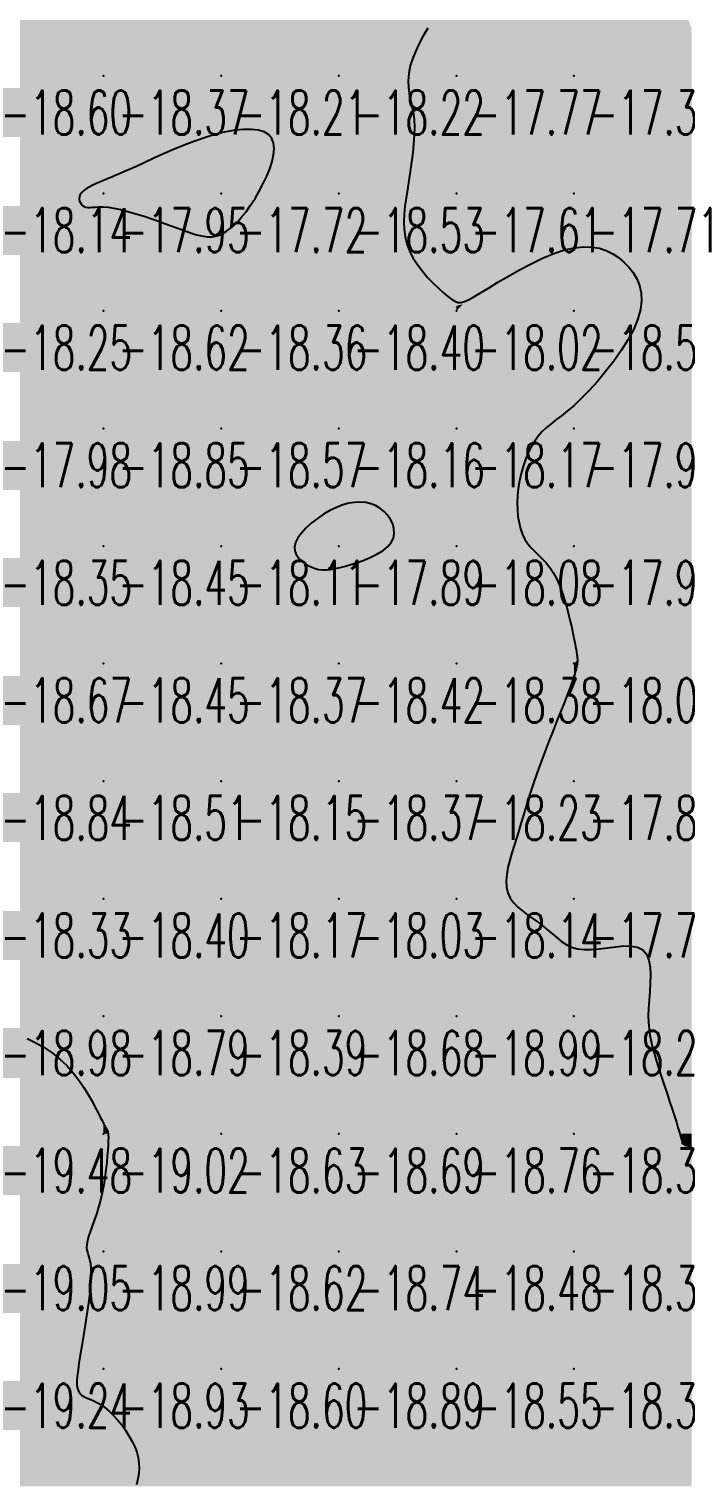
# Model space of a CAD drawing. Header units: millimetres. Extents: x 88261 to 90953, y 390274 to 392322.
# Drawn here: x 89643.9 to 89699.8, y 390387.7 to 390511.2 of the extents above; entities that cross this region are included whole.
import ezdxf
from ezdxf.enums import TextEntityAlignment as Align

# ---------------------------------------------------------------- set-up
doc = ezdxf.new("R2010")
doc.units = ezdxf.units.MM
doc.header["$LTSCALE"] = 25
for name, color, linetype in [('CN_03_00', 7, 'Continuous'), ('COTEAlt', 7, 'Continuous'), ('TN_COLORIAGE', 7, 'Continuous')]:
    doc.layers.add(name, color=color, linetype=linetype)
doc.styles.add('Simplex 1.0', font='Simplex.shx', dxfattribs={"width": 0.99, "height": 2.5})
doc.styles.get("Standard").update_dxf_attribs({"font": 'times.ttf'})

# ---------------------------------------------------------------- blocks, each defined once
blk = doc.blocks.new('COTE')
at = {"color": 0}
blk.add_point((0, 0), dxfattribs=at)
at = {"layer": 'COTEAlt'}
blk.add_attdef('ALT', text='', height=3.75, dxfattribs=at).set_placement((1.25, -1.25), align=Align.TOP_LEFT)

msp = doc.modelspace()

# ---------------------------------------------------------------- linework, layer by layer
at = {"layer": 'CN_03_00', "flags": 128}
for points, elevation in [([(89677.82, 390511.3), (89677.33, 390510.46), (89676.92, 390509.63), (89676.58, 390508.83), (89676.33, 390508.09), (89676.2, 390507.43), (89676.15, 390506.83), (89676.18, 390506.27), (89676.25, 390505.74), (89676.36, 390505.22), (89676.48, 390504.69), (89676.58, 390504.14), (89676.66, 390503.54), (89676.69, 390502.89), (89676.67, 390502.19), (89676.62, 390501.44), (89676.54, 390500.68), (89676.44, 390499.9), (89676.33, 390499.11), (89676.21, 390498.33), (89676.09, 390497.58), (89675.98, 390496.85), (89675.88, 390496.15), (89675.82, 390495.48), (89675.79, 390494.82), (89675.81, 390494.19), (89675.89, 390493.57), (89676.03, 390492.96), (89676.26, 390492.36), (89676.56, 390491.77), (89676.94, 390491.19), (89677.36, 390490.63), (89677.81, 390490.1), (89678.27, 390489.61), (89678.73, 390489.17), (89679.15, 390488.79), (89679.52, 390488.47), (89679.84, 390488.23), (89680.11, 390488.06), (89680.37, 390487.97), (89680.63, 390487.96), (89680.93, 390488.04), (89681.29, 390488.2), (89681.74, 390488.44), (89682.3, 390488.78), (89682.99, 390489.19), (89683.79, 390489.68), (89684.68, 390490.2), (89685.62, 390490.73), (89686.6, 390491.24), (89687.58, 390491.72), (89688.54, 390492.12), (89689.45, 390492.43), (89690.29, 390492.62), (89691.06, 390492.7), (89691.76, 390492.68), (89692.41, 390492.57), (89693, 390492.38), (89693.54, 390492.11), (89694.04, 390491.78), (89694.49, 390491.4), (89694.91, 390490.97), (89695.28, 390490.5), (89695.59, 390489.98), (89695.81, 390489.41), (89695.95, 390488.78), (89695.99, 390488.1), (89695.9, 390487.36), (89695.68, 390486.56), (89695.33, 390485.7), (89694.85, 390484.8), (89694.27, 390483.88), (89693.63, 390482.97), (89692.94, 390482.08), (89692.24, 390481.23), (89691.54, 390480.46), (89690.87, 390479.78), (89690.26, 390479.21), (89689.7, 390478.73), (89689.19, 390478.33), (89688.72, 390477.97), (89688.3, 390477.64), (89687.91, 390477.32), (89687.55, 390476.98), (89687.22, 390476.6), (89686.91, 390476.17), (89686.62, 390475.69), (89686.36, 390475.16), (89686.13, 390474.6), (89685.93, 390474.01), (89685.76, 390473.4), (89685.62, 390472.78), (89685.52, 390472.15), (89685.45, 390471.53), (89685.43, 390470.92), (89685.44, 390470.32), (89685.49, 390469.75), (89685.58, 390469.21), (89685.71, 390468.7), (89685.87, 390468.23), (89686.08, 390467.8), (89686.33, 390467.43), (89686.61, 390467.09), (89686.91, 390466.78), (89687.23, 390466.47), (89687.55, 390466.15), (89687.88, 390465.81), (89688.19, 390465.42), (89688.49, 390464.98), (89688.77, 390464.47), (89689.02, 390463.9), (89689.24, 390463.3), (89689.45, 390462.67), (89689.63, 390462.04), (89689.79, 390461.43), (89689.93, 390460.84), (89690.06, 390460.3), (89690.16, 390459.82), (89690.25, 390459.4), (89690.32, 390459.03), (89690.38, 390458.71), (89690.43, 390458.44), (89690.47, 390458.21), (89690.5, 390458.02), (89690.52, 390457.86), (89690.53, 390457.72), (89690.54, 390457.61), (89690.54, 390457.51), (89690.54, 390457.42), (89690.53, 390457.34), (89690.52, 390457.25), (89690.51, 390457.16), (89690.49, 390457.06), (89690.47, 390456.95), (89690.43, 390456.8), (89690.38, 390456.61), (89690.32, 390456.37), (89690.22, 390456.07), (89690.09, 390455.69), (89689.92, 390455.22), (89689.7, 390454.65), (89689.44, 390453.97), (89689.14, 390453.2), (89688.8, 390452.36), (89688.45, 390451.47), (89688.09, 390450.56), (89687.74, 390449.64), (89687.4, 390448.74), (89687.08, 390447.88), (89686.8, 390447.07), (89686.55, 390446.31), (89686.32, 390445.6), (89686.12, 390444.92), (89685.92, 390444.27), (89685.74, 390443.64), (89685.55, 390443.01), (89685.36, 390442.39), (89685.16, 390441.76), (89684.96, 390441.13), (89684.79, 390440.51), (89684.64, 390439.9), (89684.54, 390439.32), (89684.49, 390438.76), (89684.52, 390438.23), (89684.63, 390437.74), (89684.84, 390437.3), (89685.13, 390436.89), (89685.48, 390436.52), (89685.89, 390436.18), (89686.32, 390435.85), (89686.78, 390435.53), (89687.23, 390435.21), (89687.66, 390434.89), (89688.06, 390434.55), (89688.44, 390434.22), (89688.82, 390433.9), (89689.2, 390433.6), (89689.6, 390433.34), (89690.05, 390433.13), (89690.54, 390432.98), (89691.09, 390432.91), (89691.72, 390432.92), (89692.4, 390432.98), (89693.11, 390433.07), (89693.82, 390433.16), (89694.49, 390433.22), (89695.12, 390433.21), (89695.66, 390433.11), (89696.1, 390432.88), (89696.41, 390432.51), (89696.61, 390432.02), (89696.72, 390431.42), (89696.76, 390430.76), (89696.74, 390430.05), (89696.69, 390429.32), (89696.64, 390428.6), (89696.59, 390427.91), (89696.57, 390427.28), (89696.59, 390426.7), (89696.63, 390426.15), (89696.7, 390425.63), (89696.8, 390425.1), (89696.93, 390424.57), (89697.09, 390424.01), (89697.27, 390423.41), (89697.47, 390422.76), (89697.69, 390422.07), (89697.92, 390421.37), (89698.16, 390420.66), (89698.38, 390419.98), (89698.6, 390419.33), (89698.79, 390418.74), (89698.96, 390418.22), (89699.09, 390417.79), (89699.19, 390417.44), (89699.27, 390417.16), (89699.33, 390416.94), (89699.38, 390416.77), (89699.42, 390416.64), (89699.47, 390416.53), (89699.52, 390416.45), (89699.58, 390416.37), (89699.67, 390416.3), (89699.8, 390416.24)], -18), ([(89643.77, 390425.35), (89644.49, 390424.99), (89645.2, 390424.58), (89645.89, 390424.12), (89646.54, 390423.6), (89647.14, 390423.04), (89647.68, 390422.44), (89648.16, 390421.81), (89648.58, 390421.19), (89648.96, 390420.58), (89649.28, 390420.01), (89649.56, 390419.49), (89649.79, 390419.03), (89649.98, 390418.66), (89650.14, 390418.36), (89650.26, 390418.13), (89650.35, 390417.96), (89650.42, 390417.82), (89650.47, 390417.73), (89650.52, 390417.66), (89650.55, 390417.6), (89650.58, 390417.54), (89650.61, 390417.48), (89650.63, 390417.4), (89650.65, 390417.29), (89650.66, 390417.13), (89650.67, 390416.92), (89650.66, 390416.65), (89650.65, 390416.3), (89650.62, 390415.86), (89650.58, 390415.36), (89650.53, 390414.79), (89650.46, 390414.18), (89650.38, 390413.54), (89650.27, 390412.89), (89650.15, 390412.23), (89650, 390411.6), (89649.84, 390410.99), (89649.66, 390410.41), (89649.47, 390409.87), (89649.29, 390409.37), (89649.13, 390408.91), (89648.99, 390408.5), (89648.89, 390408.13), (89648.83, 390407.82), (89648.82, 390407.56), (89648.85, 390407.33), (89648.91, 390407.1), (89648.99, 390406.86), (89649.07, 390406.57), (89649.14, 390406.22), (89649.18, 390405.77), (89649.19, 390405.21), (89649.15, 390404.52), (89649.08, 390403.72), (89648.97, 390402.85), (89648.84, 390401.93), (89648.7, 390400.99), (89648.55, 390400.07), (89648.41, 390399.2), (89648.28, 390398.4), (89648.17, 390397.71), (89648.09, 390397.12), (89648.03, 390396.62), (89648, 390396.2), (89648, 390395.85), (89648.04, 390395.57), (89648.12, 390395.34), (89648.23, 390395.16), (89648.39, 390395.01), (89648.59, 390394.89), (89648.82, 390394.78), (89649.08, 390394.66), (89649.38, 390394.54), (89649.69, 390394.39), (89650.02, 390394.2), (89650.37, 390393.96), (89650.73, 390393.66), (89651.09, 390393.3), (89651.45, 390392.9), (89651.8, 390392.47), (89652.12, 390392.02), (89652.42, 390391.55), (89652.68, 390391.07), (89652.91, 390390.6), (89653.08, 390390.15), (89653.2, 390389.7), (89653.27, 390389.26), (89653.29, 390388.81), (89653.26, 390388.35), (89653.18, 390387.88), (89653.06, 390387.38)], -19)]:
    msp.add_lwpolyline(points, dxfattribs=dict(at, elevation=elevation))
at = {"layer": 'CN_03_00', "elevation": -18, "flags": 128}
for points in [[(89648.21, 390496.99), (89648.18, 390496.81), (89648.2, 390496.65), (89648.26, 390496.49), (89648.35, 390496.34), (89648.47, 390496.22), (89648.61, 390496.12), (89648.76, 390496.06), (89648.93, 390496.04), (89649.11, 390496.04), (89649.33, 390496.06), (89649.58, 390496.08), (89649.87, 390496.1), (89650.22, 390496.09), (89650.64, 390496.06), (89651.13, 390495.99), (89651.7, 390495.87), (89652.33, 390495.71), (89653.01, 390495.51), (89653.72, 390495.29), (89654.44, 390495.05), (89655.16, 390494.8), (89655.85, 390494.55), (89656.5, 390494.31), (89657.1, 390494.09), (89657.65, 390493.89), (89658.15, 390493.73), (89658.62, 390493.62), (89659.06, 390493.56), (89659.48, 390493.56), (89659.9, 390493.63), (89660.31, 390493.78), (89660.72, 390494.02), (89661.14, 390494.34), (89661.55, 390494.72), (89661.96, 390495.18), (89662.37, 390495.68), (89662.76, 390496.23), (89663.14, 390496.82), (89663.5, 390497.44), (89663.83, 390498.07), (89664.14, 390498.71), (89664.4, 390499.34), (89664.6, 390499.95), (89664.72, 390500.52), (89664.77, 390501.05), (89664.72, 390501.52), (89664.56, 390501.92), (89664.28, 390502.24), (89663.9, 390502.47), (89663.41, 390502.62), (89662.83, 390502.69), (89662.17, 390502.69), (89661.44, 390502.62), (89660.65, 390502.48), (89659.81, 390502.27), (89658.93, 390502.01), (89658.03, 390501.69), (89657.12, 390501.34), (89656.22, 390500.97), (89655.36, 390500.6), (89654.54, 390500.23), (89653.78, 390499.88), (89653.11, 390499.57), (89652.53, 390499.31), (89652.04, 390499.09), (89651.62, 390498.91), (89651.26, 390498.75), (89650.95, 390498.62), (89650.66, 390498.51), (89650.39, 390498.4), (89650.12, 390498.29), (89649.85, 390498.17), (89649.57, 390498.05), (89649.29, 390497.92), (89649.03, 390497.78), (89648.79, 390497.64), (89648.58, 390497.49), (89648.4, 390497.33), (89648.28, 390497.16), (89648.21, 390496.99)], [(89666.5, 390467.16), (89666.53, 390466.82), (89666.64, 390466.51), (89666.82, 390466.23), (89667.06, 390465.98), (89667.34, 390465.76), (89667.65, 390465.58), (89667.96, 390465.44), (89668.26, 390465.33), (89668.57, 390465.26), (89668.88, 390465.23), (89669.21, 390465.22), (89669.56, 390465.25), (89669.95, 390465.32), (89670.37, 390465.41), (89670.84, 390465.53), (89671.36, 390465.69), (89671.92, 390465.87), (89672.48, 390466.07), (89673.04, 390466.31), (89673.56, 390466.58), (89674.03, 390466.87), (89674.42, 390467.19), (89674.72, 390467.54), (89674.9, 390467.92), (89674.97, 390468.32), (89674.95, 390468.72), (89674.84, 390469.12), (89674.65, 390469.5), (89674.41, 390469.86), (89674.11, 390470.18), (89673.76, 390470.46), (89673.39, 390470.68), (89672.99, 390470.84), (89672.56, 390470.94), (89672.1, 390470.98), (89671.62, 390470.96), (89671.12, 390470.88), (89670.6, 390470.74), (89670.06, 390470.53), (89669.51, 390470.26), (89668.95, 390469.94), (89668.42, 390469.57), (89667.91, 390469.18), (89667.46, 390468.77), (89667.08, 390468.35), (89666.78, 390467.93), (89666.58, 390467.54), (89666.5, 390467.16)]]:
    msp.add_lwpolyline(points, close=True, dxfattribs=at)
at = {"layer": 'TN_COLORIAGE', "color": 203}
for points in [[(89640.25, 390507.24, -18.4), (89650.25, 390507.24, -18.4), (89650.25, 390517.24, -18.4)], [(89640.25, 390517.24, -18.4), (89640.25, 390507.24, -18.4), (89650.25, 390517.24, -18.4)], [(89650.25, 390517.24, -18), (89658.67, 390517.24, -18), (89650.25, 390507.24, -18), (89658.55, 390515.54, -18)], [(89660.25, 390507.24, -18), (89660.25, 390514.63, -18), (89670.25, 390517.24, -18), (89663.08, 390517.24, -18)], [(89660.25, 390507.24, -18.19), (89670.25, 390507.24, -18.19), (89670.25, 390517.24, -18.19)], [(89670.25, 390507.24, -18), (89675.14, 390507.24, -18), (89680.25, 390517.24, -18), (89680.25, 390515.41, -18)], [(89670.25, 390517.24, -18.05), (89670.25, 390507.24, -18.05), (89680.25, 390517.24, -18.05)], [(89650.25, 390507.24, -18), (89658.55, 390515.54, -18), (89660.25, 390507.24, -18), (89660.25, 390514.63, -18)], [(89640.25, 390507.24, -18.37), (89640.25, 390497.24, -18.37), (89650.25, 390507.24, -18.37)], [(89650.25, 390507.24, -18), (89650.25, 390498.36, -18), (89640.25, 390497.24, -18), (89647.69, 390497.24, -18)], [(89650.25, 390507.24, -18), (89650.25, 390498.36, -18), (89660.25, 390507.24, -18), (89652.04, 390499.03, -18)], [(89660.25, 390502.94, -18.21), (89652.04, 390499.03, -18.21), (89660.25, 390507.24, -18.21)], [(89670.25, 390507.24, -18), (89665.85, 390502.84, -18), (89660.25, 390507.24, -18), (89660.25, 390502.94, -18)], [(89670.25, 390497.24, -18), (89663.72, 390497.24, -18), (89670.25, 390507.24, -18), (89665.85, 390502.84, -18)], [(89670.25, 390497.24, -18), (89677.2, 390504.19, -18), (89670.25, 390507.24, -18), (89675.14, 390507.24, -18)], [(89676, 390497.24, -18.53), (89677.2, 390504.19, -18.53), (89670.25, 390497.24, -18.53)], [(89640.25, 390487.24, -18), (89648.66, 390495.65, -18), (89640.25, 390497.24, -18), (89647.69, 390497.24, -18)], [(89660.25, 390487.24, -18.53), (89670.25, 390487.24, -18.53), (89670.25, 390497.24, -18.53)], [(89670.25, 390497.24, -18), (89663.72, 390497.24, -18), (89660.25, 390487.24, -18), (89660.25, 390492.83, -18)], [(89670.25, 390497.24, -18), (89676, 390497.24, -18), (89670.25, 390487.24, -18), (89675.32, 390492.31, -18)], [(89650.25, 390487.24, -18), (89650.25, 390496.55, -18), (89640.25, 390487.24, -18), (89648.66, 390495.65, -18)], [(89657.13, 390494.12, -18.62), (89650.25, 390496.55, -18.62), (89650.25, 390487.24, -18.62)], [(89650.25, 390487.24, -18), (89657.13, 390494.12, -18), (89660.25, 390487.24, -18), (89660.25, 390492.83, -18)], [(89690.25, 390487.24, -18), (89690.25, 390493.72, -18), (89680.25, 390487.24, -18), (89680.82, 390487.81, -18)], [(89694.87, 390491.86, -18.54), (89690.25, 390493.72, -18.54), (89690.25, 390487.24, -18.54)], [(89670.25, 390487.24, -18), (89675.32, 390492.31, -18), (89680.25, 390487.24, -18), (89680.25, 390487.67, -18)], [(89694.87, 390491.86, -18.54), (89697.25, 390487.24, -18.54), (89690.25, 390487.24, -18.54)], [(89650.25, 390487.24, -18), (89640.61, 390477.6, -18), (89640.25, 390487.24, -18), (89640.25, 390478.11, -18)], [(89650.25, 390477.24, -18), (89640.52, 390477.24, -18), (89650.25, 390487.24, -18), (89640.61, 390477.6, -18)], [(89650.25, 390487.24, -18.36), (89650.25, 390477.24, -18.36), (89660.25, 390487.24, -18.36)], [(89650.25, 390477.24, -18.36), (89660.25, 390477.24, -18.36), (89660.25, 390487.24, -18.36)], [(89660.25, 390477.24, -18.4), (89670.25, 390477.24, -18.4), (89670.25, 390487.24, -18.4)], [(89660.25, 390487.24, -18.4), (89660.25, 390477.24, -18.4), (89670.25, 390487.24, -18.4)], [(89670.25, 390477.24, -18.02), (89680.25, 390477.24, -18.02), (89680.25, 390487.24, -18.02)], [(89670.25, 390487.24, -18.02), (89670.25, 390477.24, -18.02), (89680.25, 390487.24, -18.02)], [(89680.25, 390487.67, -18.02), (89680.82, 390487.81, -18.02), (89680.25, 390487.24, -18.02)], [(89680.25, 390487.24, -18.54), (89680.25, 390477.24, -18.54), (89690.25, 390487.24, -18.54)], [(89690.25, 390487.24, -18), (89690.25, 390478.56, -18), (89680.25, 390477.24, -18), (89686.98, 390477.24, -18)], [(89697.25, 390487.24, -18.54), (89690.25, 390478.56, -18.54), (89690.25, 390487.24, -18.54)], [(89650.25, 390477.24, -18), (89640.52, 390477.24, -18), (89640.25, 390467.24, -18), (89640.25, 390476.61, -18)], [(89640.25, 390467.24, -18.85), (89650.25, 390467.24, -18.85), (89650.25, 390477.24, -18.85)], [(89650.25, 390467.24, -18.57), (89660.25, 390467.24, -18.57), (89660.25, 390477.24, -18.57)], [(89650.25, 390477.24, -18.57), (89650.25, 390467.24, -18.57), (89660.25, 390477.24, -18.57)], [(89660.25, 390477.24, -18.16), (89660.25, 390467.24, -18.16), (89670.25, 390477.24, -18.16)], [(89670.25, 390477.24, -18), (89670.25, 390471.22, -18), (89660.25, 390467.24, -18), (89665.3, 390467.24, -18)], [(89680.25, 390477.24, -18), (89674.08, 390471.07, -18), (89670.25, 390477.24, -18), (89670.25, 390471.22, -18)], [(89680.25, 390477.24, -18), (89674.08, 390471.07, -18), (89680.25, 390467.24, -18), (89676, 390467.24, -18)], [(89680.25, 390477.24, -18), (89686.98, 390477.24, -18), (89680.25, 390467.24, -18), (89685.12, 390472.11, -18)], [(89685.12, 390472.11, -18.08), (89685.65, 390467.24, -18.08), (89680.25, 390467.24, -18.08)], [(89640.25, 390467.24, -18.45), (89640.25, 390457.24, -18.45), (89650.25, 390467.24, -18.45)], [(89640.25, 390457.24, -18.45), (89650.25, 390457.24, -18.45), (89650.25, 390467.24, -18.45)], [(89650.25, 390467.24, -18.11), (89650.25, 390457.24, -18.11), (89660.25, 390467.24, -18.11)], [(89650.25, 390457.24, -18.11), (89660.25, 390457.24, -18.11), (89660.25, 390467.24, -18.11)], [(89660.25, 390457.24, -18), (89668.05, 390465.04, -18), (89660.25, 390467.24, -18), (89665.3, 390467.24, -18)], [(89670.25, 390457.24, -18.08), (89680.25, 390457.24, -18.08), (89680.25, 390467.24, -18.08)], [(89670.25, 390457.24, -18), (89670.25, 390465.23, -18), (89680.25, 390467.24, -18), (89676, 390467.24, -18)], [(89680.25, 390457.24, -18), (89688.76, 390465.75, -18), (89680.25, 390467.24, -18), (89685.65, 390467.24, -18)], [(89670.25, 390457.24, -18), (89670.25, 390465.23, -18), (89660.25, 390457.24, -18), (89668.05, 390465.04, -18)], [(89680.25, 390457.24, -18), (89688.76, 390465.75, -18), (89690.25, 390457.24, -18), (89690.25, 390459.62, -18)], [(89690.58, 390457.57, -18.02), (89690.25, 390459.62, -18.02), (89690.25, 390457.24, -18.02)], [(89690.53, 390457.24, -18.02), (89690.58, 390457.57, -18.02), (89690.25, 390457.24, -18.02)], [(89640.25, 390447.24, -18.45), (89650.25, 390447.24, -18.45), (89650.25, 390457.24, -18.45)], [(89640.25, 390457.24, -18.45), (89640.25, 390447.24, -18.45), (89650.25, 390457.24, -18.45)], [(89650.25, 390447.24, -18.37), (89660.25, 390447.24, -18.37), (89660.25, 390457.24, -18.37)], [(89650.25, 390457.24, -18.37), (89650.25, 390447.24, -18.37), (89660.25, 390457.24, -18.37)], [(89660.25, 390457.24, -18.42), (89660.25, 390447.24, -18.42), (89670.25, 390457.24, -18.42)], [(89660.25, 390447.24, -18.42), (89670.25, 390447.24, -18.42), (89670.25, 390457.24, -18.42)], [(89670.25, 390447.24, -18.38), (89680.25, 390447.24, -18.38), (89680.25, 390457.24, -18.38)], [(89670.25, 390457.24, -18.38), (89670.25, 390447.24, -18.38), (89680.25, 390457.24, -18.38)], [(89680.25, 390457.24, -18.02), (89680.25, 390447.24, -18.02), (89690.25, 390457.24, -18.02)], [(89680.25, 390447.24, -18), (89686.69, 390447.24, -18), (89690.25, 390457.24, -18), (89690.25, 390455.85, -18)], [(89690.53, 390457.24, -18.02), (89690.25, 390455.85, -18.02), (89690.25, 390457.24, -18.02)], [(89640.25, 390447.24, -18.51), (89640.25, 390437.24, -18.51), (89650.25, 390447.24, -18.51)], [(89640.25, 390437.24, -18.51), (89650.25, 390437.24, -18.51), (89650.25, 390447.24, -18.51)], [(89650.25, 390437.24, -18.15), (89660.25, 390437.24, -18.15), (89660.25, 390447.24, -18.15)], [(89650.25, 390447.24, -18.15), (89650.25, 390437.24, -18.15), (89660.25, 390447.24, -18.15)], [(89660.25, 390437.24, -18.37), (89670.25, 390437.24, -18.37), (89670.25, 390447.24, -18.37)], [(89660.25, 390447.24, -18.37), (89660.25, 390437.24, -18.37), (89670.25, 390447.24, -18.37)], [(89670.25, 390437.24, -18.23), (89680.25, 390437.24, -18.23), (89680.25, 390447.24, -18.23)], [(89670.25, 390447.24, -18.23), (89670.25, 390437.24, -18.23), (89680.25, 390447.24, -18.23)], [(89680.25, 390447.24, -18), (89686.69, 390447.24, -18), (89680.25, 390437.24, -18), (89685.47, 390442.46, -18)], [(89683.57, 390437.24, -18.14), (89685.47, 390442.46, -18.14), (89680.25, 390437.24, -18.14)], [(89640.25, 390437.24, -18.4), (89640.25, 390427.24, -18.4), (89650.25, 390437.24, -18.4)], [(89640.25, 390427.24, -18.4), (89650.25, 390427.24, -18.4), (89650.25, 390437.24, -18.4)], [(89650.25, 390437.24, -18.17), (89650.25, 390427.24, -18.17), (89660.25, 390437.24, -18.17)], [(89650.25, 390427.24, -18.17), (89660.25, 390427.24, -18.17), (89660.25, 390437.24, -18.17)], [(89660.25, 390437.24, -18.03), (89660.25, 390427.24, -18.03), (89670.25, 390437.24, -18.03)], [(89660.25, 390427.24, -18.03), (89670.25, 390427.24, -18.03), (89670.25, 390437.24, -18.03)], [(89670.25, 390437.24, -18.14), (89670.25, 390427.24, -18.14), (89680.25, 390437.24, -18.14)], [(89670.25, 390427.24, -18.14), (89680.25, 390427.24, -18.14), (89680.25, 390437.24, -18.14)], [(89680.25, 390427.24, -18), (89688.03, 390435.02, -18), (89680.25, 390437.24, -18), (89683.57, 390437.24, -18)], [(89680.25, 390427.24, -18), (89688.03, 390435.02, -18), (89690.25, 390427.24, -18), (89690.25, 390431.98, -18)], [(89690.25, 390431.98, -18.25), (89697.53, 390434.52, -18.25), (89690.25, 390427.24, -18.25)], [(89696.26, 390427.24, -18.25), (89697.53, 390434.52, -18.25), (89690.25, 390427.24, -18.25)], [(89640.25, 390426.79, -18.79), (89647.19, 390424.18, -18.79), (89640.25, 390427.24, -18.79), (89650.25, 390427.24, -18.79)], [(89650.25, 390418.11, -18.79), (89647.19, 390424.18, -18.79), (89650.25, 390427.24, -18.79)], [(89650.25, 390418.11, -18.39), (89650.57, 390417.56, -18.39), (89650.25, 390427.24, -18.39), (89660.25, 390427.24, -18.39)], [(89650.77, 390417.24, -18.39), (89650.57, 390417.56, -18.39), (89660.25, 390417.24, -18.39), (89660.25, 390427.24, -18.39)], [(89660.25, 390427.24, -18.68), (89660.25, 390417.24, -18.68), (89670.25, 390427.24, -18.68)], [(89660.25, 390417.24, -18.68), (89670.25, 390417.24, -18.68), (89670.25, 390427.24, -18.68)], [(89670.25, 390417.24, -18.99), (89680.25, 390417.24, -18.99), (89680.25, 390427.24, -18.99)], [(89670.25, 390427.24, -18.99), (89670.25, 390417.24, -18.99), (89680.25, 390427.24, -18.99)], [(89680.25, 390427.24, -18.25), (89680.25, 390417.24, -18.25), (89690.25, 390427.24, -18.25)], [(89680.25, 390417.24, -18.25), (89690.25, 390417.24, -18.25), (89690.25, 390427.24, -18.25)], [(89690.25, 390417.24, -18), (89697, 390423.99, -18), (89690.25, 390427.24, -18), (89696.26, 390427.24, -18)], [(89697, 390423.99, -18.35), (89699.34, 390417.24, -18.35), (89690.25, 390417.24, -18.35)], [(89650.25, 390407.24, -18.63), (89660.25, 390407.24, -18.63), (89660.25, 390417.24, -18.63)], [(89650.25, 390411.27, -18.63), (89650.77, 390417.24, -18.63), (89650.25, 390407.24, -18.63), (89660.25, 390417.24, -18.63)], [(89660.25, 390417.24, -18.69), (89660.25, 390407.24, -18.69), (89670.25, 390417.24, -18.69)], [(89660.25, 390407.24, -18.69), (89670.25, 390407.24, -18.69), (89670.25, 390417.24, -18.69)], [(89670.25, 390417.24, -18.76), (89670.25, 390407.24, -18.76), (89680.25, 390417.24, -18.76)], [(89670.25, 390407.24, -18.76), (89680.25, 390407.24, -18.76), (89680.25, 390417.24, -18.76)], [(89680.25, 390417.24, -18.35), (89680.25, 390407.24, -18.35), (89690.25, 390417.24, -18.35)], [(89680.25, 390407.24, -18.35), (89690.25, 390407.24, -18.35), (89690.25, 390417.24, -18.35)], [(89690.25, 390407.24, -18), (89699.38, 390416.37, -18), (89690.25, 390417.24, -18), (89699.34, 390417.24, -18)], [(89690.25, 390407.24, -18), (89699.38, 390416.37, -18), (89700.25, 390407.24, -18), (89700.25, 390415.96, -18)], [(89650.25, 390411.27, -18.99), (89648.26, 390407.24, -18.99), (89650.25, 390407.24, -18.99)], [(89649.71, 390406.7, -18.93), (89648.05, 390397.24, -18.93), (89650.25, 390407.24, -18.93), (89650.25, 390397.24, -18.93)], [(89648.26, 390407.24, -18.99), (89649.71, 390406.7, -18.99), (89650.25, 390407.24, -18.99)], [(89650.25, 390397.24, -18.62), (89660.25, 390397.24, -18.62), (89660.25, 390407.24, -18.62)], [(89650.25, 390407.24, -18.62), (89650.25, 390397.24, -18.62), (89660.25, 390407.24, -18.62)], [(89660.25, 390407.24, -18.74), (89660.25, 390397.24, -18.74), (89670.25, 390407.24, -18.74)], [(89660.25, 390397.24, -18.74), (89670.25, 390397.24, -18.74), (89670.25, 390407.24, -18.74)], [(89670.25, 390407.24, -18.48), (89670.25, 390397.24, -18.48), (89680.25, 390407.24, -18.48)], [(89670.25, 390397.24, -18.48), (89680.25, 390397.24, -18.48), (89680.25, 390407.24, -18.48)], [(89680.25, 390407.24, -18.37), (89680.25, 390397.24, -18.37), (89690.25, 390407.24, -18.37)], [(89680.25, 390397.24, -18.37), (89690.25, 390397.24, -18.37), (89690.25, 390407.24, -18.37)], [(89690.25, 390407.24, -18.24), (89690.25, 390397.24, -18.24), (89700.25, 390407.24, -18.24)], [(89690.25, 390397.24, -18.24), (89700.25, 390397.24, -18.24), (89700.25, 390407.24, -18.24)], [(89650.25, 390394.64, -18.93), (89647.78, 390394.77, -18.93), (89650.25, 390397.24, -18.93)], [(89647.78, 390394.77, -18.93), (89648.05, 390397.24, -18.93), (89650.25, 390397.24, -18.93)], [(89650.25, 390394.64, -18.6), (89653.45, 390390.44, -18.6), (89650.25, 390397.24, -18.6), (89660.25, 390397.24, -18.6)], [(89653.45, 390390.44, -18.59), (89653.4, 390387.24, -18.59), (89660.25, 390397.24, -18.59), (89660.25, 390387.24, -18.59)], [(89660.25, 390397.24, -18.89), (89660.25, 390387.24, -18.89), (89670.25, 390397.24, -18.89)], [(89660.25, 390387.24, -18.89), (89670.25, 390387.24, -18.89), (89670.25, 390397.24, -18.89)], [(89670.25, 390387.24, -18.55), (89680.25, 390387.24, -18.55), (89680.25, 390397.24, -18.55)], [(89670.25, 390397.24, -18.55), (89670.25, 390387.24, -18.55), (89680.25, 390397.24, -18.55)], [(89680.25, 390387.24, -18.39), (89690.25, 390387.24, -18.39), (89690.25, 390397.24, -18.39)], [(89680.25, 390397.24, -18.39), (89680.25, 390387.24, -18.39), (89690.25, 390397.24, -18.39)], [(89690.25, 390397.24, -18.54), (89690.25, 390387.24, -18.54), (89700.25, 390397.24, -18.54)], [(89690.25, 390387.24, -18.54), (89700.25, 390387.24, -18.54), (89700.25, 390397.24, -18.54)]]:
    msp.add_solid(points, dxfattribs=at)
at = {"layer": 'TN_COLORIAGE', "color": 193}
for points in [[(89684.06, 390517.24, -17.77), (89680.25, 390515.41, -17.77), (89690.25, 390517.24, -17.77), (89680.25, 390507.24, -17.77)], [(89680.25, 390507.24, -17.92), (89690.25, 390507.24, -17.92), (89690.25, 390517.24, -17.92)], [(89690.25, 390517.24, -17), (89699.51, 390517.24, -17), (89690.25, 390507.24, -17), (89698.63, 390515.62, -17)], [(89690.25, 390507.24, -17), (89698.63, 390515.62, -17), (89700.25, 390507.24, -17), (89700.25, 390511.27, -17)], [(89680.25, 390515.41, -17.77), (89675.14, 390507.24, -17.77), (89680.25, 390507.24, -17.77)], [(89675.14, 390507.24, -17.77), (89677.2, 390504.19, -17.77), (89680.25, 390507.24, -17.77)], [(89677.2, 390504.19, -17.61), (89676, 390497.24, -17.61), (89680.25, 390507.24, -17.61), (89680.25, 390497.24, -17.61)], [(89680.25, 390507.24, -17.38), (89680.25, 390497.24, -17.38), (89690.25, 390507.24, -17.38)], [(89680.25, 390497.24, -17.38), (89690.25, 390497.24, -17.38), (89690.25, 390507.24, -17.38)], [(89690.25, 390497.24, -17.05), (89700.25, 390497.24, -17.05), (89700.25, 390507.24, -17.05)], [(89690.25, 390507.24, -17.05), (89690.25, 390497.24, -17.05), (89700.25, 390507.24, -17.05)], [(89652.04, 390499.03, -17.72), (89660.25, 390502.94, -17.72), (89650.25, 390497.24, -17.72), (89660.25, 390497.24, -17.72)], [(89660.25, 390502.94, -17.72), (89665.85, 390502.84, -17.72), (89660.25, 390497.24, -17.72)], [(89665.85, 390502.84, -17.72), (89663.72, 390497.24, -17.72), (89660.25, 390497.24, -17.72)], [(89647.69, 390497.24, -17.95), (89650.25, 390498.36, -17.95), (89650.25, 390497.24, -17.95)], [(89652.04, 390499.03, -17.95), (89650.25, 390498.36, -17.95), (89650.25, 390497.24, -17.95)], [(89647.69, 390497.24, -17.95), (89648.66, 390495.65, -17.95), (89650.25, 390497.24, -17.95)], [(89648.66, 390495.65, -17.95), (89650.25, 390496.55, -17.95), (89650.25, 390497.24, -17.95)], [(89650.25, 390496.55, -17.72), (89657.13, 390494.12, -17.72), (89650.25, 390497.24, -17.72), (89660.25, 390497.24, -17.72)], [(89660.25, 390492.83, -17.72), (89657.13, 390494.12, -17.72), (89660.25, 390497.24, -17.72)], [(89660.25, 390492.83, -17.72), (89663.72, 390497.24, -17.72), (89660.25, 390497.24, -17.72)], [(89675.32, 390492.31, -17.61), (89676, 390497.24, -17.61), (89680.25, 390497.24, -17.61)], [(89680.25, 390487.67, -17.61), (89675.32, 390492.31, -17.61), (89680.25, 390497.24, -17.61)], [(89680.82, 390487.81, -17.61), (89680.25, 390487.67, -17.61), (89690.25, 390497.24, -17.61), (89680.25, 390497.24, -17.61)], [(89680.82, 390487.81, -17.71), (89690.25, 390493.72, -17.71), (89690.25, 390497.24, -17.71)], [(89690.25, 390493.72, -17.37), (89694.87, 390491.86, -17.37), (89690.25, 390497.24, -17.37), (89700.25, 390497.24, -17.37)], [(89697.25, 390487.24, -17.37), (89694.87, 390491.86, -17.37), (89700.25, 390487.24, -17.37), (89700.25, 390497.24, -17.37)], [(89690.25, 390478.56, -17.77), (89697.25, 390487.24, -17.77), (89690.25, 390477.24, -17.77), (89700.25, 390487.24, -17.77)], [(89690.25, 390477.24, -17.77), (89700.25, 390477.24, -17.77), (89700.25, 390487.24, -17.77)], [(89686.98, 390477.24, -17.92), (89690.25, 390478.56, -17.92), (89690.25, 390477.24, -17.92)], [(89685.65, 390467.24, -17.92), (89685.12, 390472.11, -17.92), (89690.25, 390467.24, -17.92), (89690.25, 390477.24, -17.92)], [(89685.12, 390472.11, -17.92), (89686.98, 390477.24, -17.92), (89690.25, 390477.24, -17.92)], [(89690.25, 390467.24, -17.63), (89700.25, 390467.24, -17.63), (89700.25, 390477.24, -17.63)], [(89690.25, 390477.24, -17.63), (89690.25, 390467.24, -17.63), (89700.25, 390477.24, -17.63)], [(89665.3, 390467.24, -17.89), (89670.25, 390471.22, -17.89), (89670.25, 390467.24, -17.89)], [(89670.25, 390471.22, -17.89), (89674.08, 390471.07, -17.89), (89670.25, 390467.24, -17.89)], [(89676, 390467.24, -17.89), (89674.08, 390471.07, -17.89), (89670.25, 390467.24, -17.89)], [(89665.3, 390467.24, -17.89), (89668.05, 390465.04, -17.89), (89670.25, 390467.24, -17.89)], [(89668.05, 390465.04, -17.89), (89670.25, 390465.23, -17.89), (89670.25, 390467.24, -17.89)], [(89676, 390467.24, -17.89), (89670.25, 390465.23, -17.89), (89670.25, 390467.24, -17.89)], [(89685.65, 390467.24, -17.93), (89688.76, 390465.75, -17.93), (89690.25, 390467.24, -17.93)], [(89690.25, 390459.62, -17.93), (89688.76, 390465.75, -17.93), (89690.25, 390467.24, -17.93)], [(89690.25, 390459.62, -17.4), (89690.58, 390457.57, -17.4), (89690.25, 390467.24, -17.4), (89700.25, 390467.24, -17.4)], [(89690.58, 390457.57, -17.28), (89690.53, 390457.24, -17.28), (89700.25, 390467.24, -17.28), (89700.25, 390457.24, -17.28)], [(89690.25, 390447.24, -17.28), (89700.25, 390447.24, -17.28), (89700.25, 390457.24, -17.28)], [(89690.25, 390455.85, -17.28), (89690.53, 390457.24, -17.28), (89690.25, 390447.24, -17.28), (89700.25, 390457.24, -17.28)], [(89690.25, 390455.85, -17.87), (89686.69, 390447.24, -17.87), (89690.25, 390447.24, -17.87)], [(89685.47, 390442.46, -17.72), (89683.57, 390437.24, -17.72), (89690.25, 390447.24, -17.72), (89690.25, 390437.24, -17.72)], [(89685.47, 390442.46, -17.87), (89686.69, 390447.24, -17.87), (89690.25, 390447.24, -17.87)], [(89690.25, 390437.24, -17.89), (89700.25, 390437.24, -17.89), (89700.25, 390447.24, -17.89)], [(89690.25, 390447.24, -17.89), (89690.25, 390437.24, -17.89), (89700.25, 390447.24, -17.89)], [(89683.57, 390437.24, -17.72), (89688.03, 390435.02, -17.72), (89690.25, 390437.24, -17.72)], [(89690.25, 390431.98, -17.72), (89688.03, 390435.02, -17.72), (89690.25, 390437.24, -17.72)], [(89697.53, 390434.52, -17.72), (89690.25, 390431.98, -17.72), (89700.25, 390437.24, -17.72), (89690.25, 390437.24, -17.72)], [(89697.53, 390434.52, -17.83), (89696.26, 390427.24, -17.83), (89700.25, 390437.24, -17.83), (89700.25, 390427.24, -17.83)], [(89696.26, 390427.24, -17.83), (89697, 390423.99, -17.83), (89700.25, 390427.24, -17.83)], [(89699.34, 390417.24, -17.83), (89697, 390423.99, -17.83), (89700.25, 390417.24, -17.83), (89700.25, 390427.24, -17.83)], [(89699.34, 390417.24, -17.97), (89699.38, 390416.37, -17.97), (89700.25, 390417.24, -17.97)], [(89700.25, 390415.96, -17.97), (89699.38, 390416.37, -17.97), (89700.25, 390417.24, -17.97)]]:
    msp.add_solid(points, dxfattribs=at)
at = {"layer": 'TN_COLORIAGE', "color": 213}
for points in [[(89647.19, 390424.18, -19.48), (89640.25, 390426.79, -19.48), (89640.25, 390417.24, -19.48)], [(89640.25, 390417.24, -19), (89647.19, 390424.18, -19), (89650.25, 390417.24, -19), (89650.25, 390418.11, -19)], [(89650.57, 390417.56, -19.02), (89650.25, 390418.11, -19.02), (89650.25, 390417.24, -19.02)], [(89640.25, 390417.24, -19.02), (89640.25, 390407.24, -19.02), (89650.25, 390417.24, -19.02)], [(89640.25, 390407.24, -19), (89648.26, 390407.24, -19), (89650.25, 390417.24, -19), (89650.25, 390411.27, -19)], [(89650.57, 390417.56, -19.02), (89650.77, 390417.24, -19.02), (89650.25, 390417.24, -19.02)], [(89650.77, 390417.24, -19.02), (89650.25, 390411.27, -19.02), (89650.25, 390417.24, -19.02)], [(89640.25, 390397.24, -19), (89649.71, 390406.7, -19), (89640.25, 390407.24, -19), (89648.26, 390407.24, -19)], [(89648.05, 390397.24, -19.24), (89649.71, 390406.7, -19.24), (89640.25, 390397.24, -19.24)], [(89640.25, 390397.24, -19), (89648.05, 390397.24, -19), (89640.25, 390387.24, -19), (89647.78, 390394.77, -19)], [(89640.25, 390387.24, -19), (89647.78, 390394.77, -19), (89650.25, 390387.24, -19), (89650.25, 390394.64, -19)], [(89653.45, 390390.44, -19.19), (89650.25, 390394.64, -19.19), (89650.25, 390387.24, -19.19)], [(89653.4, 390387.24, -19.19), (89653.45, 390390.44, -19.19), (89650.25, 390387.24, -19.19)]]:
    msp.add_solid(points, dxfattribs=at)

# ---------------------------------------------------------------- block references
at = {"layer": 'COTEAlt'}
ref = msp.add_blockref('COTE', (89640.25, 390507.24), dxfattribs=at)
ref.add_attrib('ALT', '-18.60', dxfattribs={"height": 3.75, "style": 'Simplex 1.0', "width": 0.6}).set_placement((89641.5, 390505.99), align=Align.TOP_LEFT)
ref = msp.add_blockref('COTE', (89650.25, 390507.24), dxfattribs=at)
ref.add_attrib('ALT', '-18.37', dxfattribs={"height": 3.75, "style": 'Simplex 1.0', "width": 0.6}).set_placement((89651.5, 390505.99), align=Align.TOP_LEFT)
ref = msp.add_blockref('COTE', (89660.25, 390507.24), dxfattribs=at)
ref.add_attrib('ALT', '-18.21', dxfattribs={"height": 3.75, "style": 'Simplex 1.0', "width": 0.6}).set_placement((89661.5, 390505.99), align=Align.TOP_LEFT)
ref = msp.add_blockref('COTE', (89670.25, 390507.24), dxfattribs=at)
ref.add_attrib('ALT', '-18.22', dxfattribs={"height": 3.75, "style": 'Simplex 1.0', "width": 0.6}).set_placement((89671.5, 390505.99), align=Align.TOP_LEFT)
ref = msp.add_blockref('COTE', (89680.25, 390507.24), dxfattribs=at)
ref.add_attrib('ALT', '-17.77', dxfattribs={"height": 3.75, "style": 'Simplex 1.0', "width": 0.6}).set_placement((89681.5, 390505.99), align=Align.TOP_LEFT)
ref = msp.add_blockref('COTE', (89690.25, 390507.24), dxfattribs=at)
ref.add_attrib('ALT', '-17.38', dxfattribs={"height": 3.75, "style": 'Simplex 1.0', "width": 0.6}).set_placement((89691.5, 390505.99), align=Align.TOP_LEFT)
ref = msp.add_blockref('COTE', (89640.25, 390497.24), dxfattribs=at)
ref.add_attrib('ALT', '-18.14', dxfattribs={"height": 3.75, "style": 'Simplex 1.0', "width": 0.6}).set_placement((89641.5, 390495.99), align=Align.TOP_LEFT)
ref = msp.add_blockref('COTE', (89650.25, 390497.24), dxfattribs=at)
ref.add_attrib('ALT', '-17.95', dxfattribs={"height": 3.75, "style": 'Simplex 1.0', "width": 0.6}).set_placement((89651.5, 390495.99), align=Align.TOP_LEFT)
ref = msp.add_blockref('COTE', (89660.25, 390497.24), dxfattribs=at)
ref.add_attrib('ALT', '-17.72', dxfattribs={"height": 3.75, "style": 'Simplex 1.0', "width": 0.6}).set_placement((89661.5, 390495.99), align=Align.TOP_LEFT)
ref = msp.add_blockref('COTE', (89670.25, 390497.24), dxfattribs=at)
ref.add_attrib('ALT', '-18.53', dxfattribs={"height": 3.75, "style": 'Simplex 1.0', "width": 0.6}).set_placement((89671.5, 390495.99), align=Align.TOP_LEFT)
ref = msp.add_blockref('COTE', (89680.25, 390497.24), dxfattribs=at)
ref.add_attrib('ALT', '-17.61', dxfattribs={"height": 3.75, "style": 'Simplex 1.0', "width": 0.6}).set_placement((89681.5, 390495.99), align=Align.TOP_LEFT)
ref = msp.add_blockref('COTE', (89690.25, 390497.24), dxfattribs=at)
ref.add_attrib('ALT', '-17.71', dxfattribs={"height": 3.75, "style": 'Simplex 1.0', "width": 0.6}).set_placement((89691.5, 390495.99), align=Align.TOP_LEFT)
ref = msp.add_blockref('COTE', (89640.25, 390487.24), dxfattribs=at)
ref.add_attrib('ALT', '-18.25', dxfattribs={"height": 3.75, "style": 'Simplex 1.0', "width": 0.6}).set_placement((89641.5, 390485.99), align=Align.TOP_LEFT)
ref = msp.add_blockref('COTE', (89650.25, 390487.24), dxfattribs=at)
ref.add_attrib('ALT', '-18.62', dxfattribs={"height": 3.75, "style": 'Simplex 1.0', "width": 0.6}).set_placement((89651.5, 390485.99), align=Align.TOP_LEFT)
ref = msp.add_blockref('COTE', (89660.25, 390487.24), dxfattribs=at)
ref.add_attrib('ALT', '-18.36', dxfattribs={"height": 3.75, "style": 'Simplex 1.0', "width": 0.6}).set_placement((89661.5, 390485.99), align=Align.TOP_LEFT)
ref = msp.add_blockref('COTE', (89670.25, 390487.24), dxfattribs=at)
ref.add_attrib('ALT', '-18.40', dxfattribs={"height": 3.75, "style": 'Simplex 1.0', "width": 0.6}).set_placement((89671.5, 390485.99), align=Align.TOP_LEFT)
ref = msp.add_blockref('COTE', (89680.25, 390487.24), dxfattribs=at)
ref.add_attrib('ALT', '-18.02', dxfattribs={"height": 3.75, "style": 'Simplex 1.0', "width": 0.6}).set_placement((89681.5, 390485.99), align=Align.TOP_LEFT)
ref = msp.add_blockref('COTE', (89690.25, 390487.24), dxfattribs=at)
ref.add_attrib('ALT', '-18.54', dxfattribs={"height": 3.75, "style": 'Simplex 1.0', "width": 0.6}).set_placement((89691.5, 390485.99), align=Align.TOP_LEFT)
ref = msp.add_blockref('COTE', (89640.25, 390477.24), dxfattribs=at)
ref.add_attrib('ALT', '-17.98', dxfattribs={"height": 3.75, "style": 'Simplex 1.0', "width": 0.6}).set_placement((89641.5, 390475.99), align=Align.TOP_LEFT)
ref = msp.add_blockref('COTE', (89650.25, 390477.24), dxfattribs=at)
ref.add_attrib('ALT', '-18.85', dxfattribs={"height": 3.75, "style": 'Simplex 1.0', "width": 0.6}).set_placement((89651.5, 390475.99), align=Align.TOP_LEFT)
ref = msp.add_blockref('COTE', (89660.25, 390477.24), dxfattribs=at)
ref.add_attrib('ALT', '-18.57', dxfattribs={"height": 3.75, "style": 'Simplex 1.0', "width": 0.6}).set_placement((89661.5, 390475.99), align=Align.TOP_LEFT)
ref = msp.add_blockref('COTE', (89670.25, 390477.24), dxfattribs=at)
ref.add_attrib('ALT', '-18.16', dxfattribs={"height": 3.75, "style": 'Simplex 1.0', "width": 0.6}).set_placement((89671.5, 390475.99), align=Align.TOP_LEFT)
ref = msp.add_blockref('COTE', (89680.25, 390477.24), dxfattribs=at)
ref.add_attrib('ALT', '-18.17', dxfattribs={"height": 3.75, "style": 'Simplex 1.0', "width": 0.6}).set_placement((89681.5, 390475.99), align=Align.TOP_LEFT)
ref = msp.add_blockref('COTE', (89690.25, 390477.24), dxfattribs=at)
ref.add_attrib('ALT', '-17.92', dxfattribs={"height": 3.75, "style": 'Simplex 1.0', "width": 0.6}).set_placement((89691.5, 390475.99), align=Align.TOP_LEFT)
ref = msp.add_blockref('COTE', (89640.25, 390467.24), dxfattribs=at)
ref.add_attrib('ALT', '-18.35', dxfattribs={"height": 3.75, "style": 'Simplex 1.0', "width": 0.6}).set_placement((89641.5, 390465.99), align=Align.TOP_LEFT)
ref = msp.add_blockref('COTE', (89650.25, 390467.24), dxfattribs=at)
ref.add_attrib('ALT', '-18.45', dxfattribs={"height": 3.75, "style": 'Simplex 1.0', "width": 0.6}).set_placement((89651.5, 390465.99), align=Align.TOP_LEFT)
ref = msp.add_blockref('COTE', (89660.25, 390467.24), dxfattribs=at)
ref.add_attrib('ALT', '-18.11', dxfattribs={"height": 3.75, "style": 'Simplex 1.0', "width": 0.6}).set_placement((89661.5, 390465.99), align=Align.TOP_LEFT)
ref = msp.add_blockref('COTE', (89670.25, 390467.24), dxfattribs=at)
ref.add_attrib('ALT', '-17.89', dxfattribs={"height": 3.75, "style": 'Simplex 1.0', "width": 0.6}).set_placement((89671.5, 390465.99), align=Align.TOP_LEFT)
ref = msp.add_blockref('COTE', (89680.25, 390467.24), dxfattribs=at)
ref.add_attrib('ALT', '-18.08', dxfattribs={"height": 3.75, "style": 'Simplex 1.0', "width": 0.6}).set_placement((89681.5, 390465.99), align=Align.TOP_LEFT)
ref = msp.add_blockref('COTE', (89690.25, 390467.24), dxfattribs=at)
ref.add_attrib('ALT', '-17.93', dxfattribs={"height": 3.75, "style": 'Simplex 1.0', "width": 0.6}).set_placement((89691.5, 390465.99), align=Align.TOP_LEFT)
ref = msp.add_blockref('COTE', (89640.25, 390457.24), dxfattribs=at)
ref.add_attrib('ALT', '-18.67', dxfattribs={"height": 3.75, "style": 'Simplex 1.0', "width": 0.6}).set_placement((89641.5, 390455.99), align=Align.TOP_LEFT)
ref = msp.add_blockref('COTE', (89650.25, 390457.24), dxfattribs=at)
ref.add_attrib('ALT', '-18.45', dxfattribs={"height": 3.75, "style": 'Simplex 1.0', "width": 0.6}).set_placement((89651.5, 390455.99), align=Align.TOP_LEFT)
ref = msp.add_blockref('COTE', (89660.25, 390457.24), dxfattribs=at)
ref.add_attrib('ALT', '-18.37', dxfattribs={"height": 3.75, "style": 'Simplex 1.0', "width": 0.6}).set_placement((89661.5, 390455.99), align=Align.TOP_LEFT)
ref = msp.add_blockref('COTE', (89670.25, 390457.24), dxfattribs=at)
ref.add_attrib('ALT', '-18.42', dxfattribs={"height": 3.75, "style": 'Simplex 1.0', "width": 0.6}).set_placement((89671.5, 390455.99), align=Align.TOP_LEFT)
ref = msp.add_blockref('COTE', (89680.25, 390457.24), dxfattribs=at)
ref.add_attrib('ALT', '-18.38', dxfattribs={"height": 3.75, "style": 'Simplex 1.0', "width": 0.6}).set_placement((89681.5, 390455.99), align=Align.TOP_LEFT)
ref = msp.add_blockref('COTE', (89690.25, 390457.24), dxfattribs=at)
ref.add_attrib('ALT', '-18.02', dxfattribs={"height": 3.75, "style": 'Simplex 1.0', "width": 0.6}).set_placement((89691.5, 390455.99), align=Align.TOP_LEFT)
ref = msp.add_blockref('COTE', (89640.25, 390447.24), dxfattribs=at)
ref.add_attrib('ALT', '-18.84', dxfattribs={"height": 3.75, "style": 'Simplex 1.0', "width": 0.6}).set_placement((89641.5, 390445.99), align=Align.TOP_LEFT)
ref = msp.add_blockref('COTE', (89650.25, 390447.24), dxfattribs=at)
ref.add_attrib('ALT', '-18.51', dxfattribs={"height": 3.75, "style": 'Simplex 1.0', "width": 0.6}).set_placement((89651.5, 390445.99), align=Align.TOP_LEFT)
ref = msp.add_blockref('COTE', (89660.25, 390447.24), dxfattribs=at)
ref.add_attrib('ALT', '-18.15', dxfattribs={"height": 3.75, "style": 'Simplex 1.0', "width": 0.6}).set_placement((89661.5, 390445.99), align=Align.TOP_LEFT)
ref = msp.add_blockref('COTE', (89670.25, 390447.24), dxfattribs=at)
ref.add_attrib('ALT', '-18.37', dxfattribs={"height": 3.75, "style": 'Simplex 1.0', "width": 0.6}).set_placement((89671.5, 390445.99), align=Align.TOP_LEFT)
ref = msp.add_blockref('COTE', (89680.25, 390447.24), dxfattribs=at)
ref.add_attrib('ALT', '-18.23', dxfattribs={"height": 3.75, "style": 'Simplex 1.0', "width": 0.6}).set_placement((89681.5, 390445.99), align=Align.TOP_LEFT)
ref = msp.add_blockref('COTE', (89690.25, 390447.24), dxfattribs=at)
ref.add_attrib('ALT', '-17.87', dxfattribs={"height": 3.75, "style": 'Simplex 1.0', "width": 0.6}).set_placement((89691.5, 390445.99), align=Align.TOP_LEFT)
ref = msp.add_blockref('COTE', (89640.25, 390437.24), dxfattribs=at)
ref.add_attrib('ALT', '-18.33', dxfattribs={"height": 3.75, "style": 'Simplex 1.0', "width": 0.6}).set_placement((89641.5, 390435.99), align=Align.TOP_LEFT)
ref = msp.add_blockref('COTE', (89650.25, 390437.24), dxfattribs=at)
ref.add_attrib('ALT', '-18.40', dxfattribs={"height": 3.75, "style": 'Simplex 1.0', "width": 0.6}).set_placement((89651.5, 390435.99), align=Align.TOP_LEFT)
ref = msp.add_blockref('COTE', (89660.25, 390437.24), dxfattribs=at)
ref.add_attrib('ALT', '-18.17', dxfattribs={"height": 3.75, "style": 'Simplex 1.0', "width": 0.6}).set_placement((89661.5, 390435.99), align=Align.TOP_LEFT)
ref = msp.add_blockref('COTE', (89670.25, 390437.24), dxfattribs=at)
ref.add_attrib('ALT', '-18.03', dxfattribs={"height": 3.75, "style": 'Simplex 1.0', "width": 0.6}).set_placement((89671.5, 390435.99), align=Align.TOP_LEFT)
ref = msp.add_blockref('COTE', (89680.25, 390437.24), dxfattribs=at)
ref.add_attrib('ALT', '-18.14', dxfattribs={"height": 3.75, "style": 'Simplex 1.0', "width": 0.6}).set_placement((89681.5, 390435.99), align=Align.TOP_LEFT)
ref = msp.add_blockref('COTE', (89690.25, 390437.24), dxfattribs=at)
ref.add_attrib('ALT', '-17.72', dxfattribs={"height": 3.75, "style": 'Simplex 1.0', "width": 0.6}).set_placement((89691.5, 390435.99), align=Align.TOP_LEFT)
ref = msp.add_blockref('COTE', (89640.25, 390427.24), dxfattribs=at)
ref.add_attrib('ALT', '-18.98', dxfattribs={"height": 3.75, "style": 'Simplex 1.0', "width": 0.6}).set_placement((89641.5, 390425.99), align=Align.TOP_LEFT)
ref = msp.add_blockref('COTE', (89650.25, 390427.24), dxfattribs=at)
ref.add_attrib('ALT', '-18.79', dxfattribs={"height": 3.75, "style": 'Simplex 1.0', "width": 0.6}).set_placement((89651.5, 390425.99), align=Align.TOP_LEFT)
ref = msp.add_blockref('COTE', (89660.25, 390427.24), dxfattribs=at)
ref.add_attrib('ALT', '-18.39', dxfattribs={"height": 3.75, "style": 'Simplex 1.0', "width": 0.6}).set_placement((89661.5, 390425.99), align=Align.TOP_LEFT)
ref = msp.add_blockref('COTE', (89670.25, 390427.24), dxfattribs=at)
ref.add_attrib('ALT', '-18.68', dxfattribs={"height": 3.75, "style": 'Simplex 1.0', "width": 0.6}).set_placement((89671.5, 390425.99), align=Align.TOP_LEFT)
ref = msp.add_blockref('COTE', (89680.25, 390427.24), dxfattribs=at)
ref.add_attrib('ALT', '-18.99', dxfattribs={"height": 3.75, "style": 'Simplex 1.0', "width": 0.6}).set_placement((89681.5, 390425.99), align=Align.TOP_LEFT)
ref = msp.add_blockref('COTE', (89690.25, 390427.24), dxfattribs=at)
ref.add_attrib('ALT', '-18.25', dxfattribs={"height": 3.75, "style": 'Simplex 1.0', "width": 0.6}).set_placement((89691.5, 390425.99), align=Align.TOP_LEFT)
ref = msp.add_blockref('COTE', (89640.25, 390417.24), dxfattribs=at)
ref.add_attrib('ALT', '-19.48', dxfattribs={"height": 3.75, "style": 'Simplex 1.0', "width": 0.6}).set_placement((89641.5, 390415.99), align=Align.TOP_LEFT)
ref = msp.add_blockref('COTE', (89650.25, 390417.24), dxfattribs=at)
ref.add_attrib('ALT', '-19.02', dxfattribs={"height": 3.75, "style": 'Simplex 1.0', "width": 0.6}).set_placement((89651.5, 390415.99), align=Align.TOP_LEFT)
ref = msp.add_blockref('COTE', (89660.25, 390417.24), dxfattribs=at)
ref.add_attrib('ALT', '-18.63', dxfattribs={"height": 3.75, "style": 'Simplex 1.0', "width": 0.6}).set_placement((89661.5, 390415.99), align=Align.TOP_LEFT)
ref = msp.add_blockref('COTE', (89670.25, 390417.24), dxfattribs=at)
ref.add_attrib('ALT', '-18.69', dxfattribs={"height": 3.75, "style": 'Simplex 1.0', "width": 0.6}).set_placement((89671.5, 390415.99), align=Align.TOP_LEFT)
ref = msp.add_blockref('COTE', (89680.25, 390417.24), dxfattribs=at)
ref.add_attrib('ALT', '-18.76', dxfattribs={"height": 3.75, "style": 'Simplex 1.0', "width": 0.6}).set_placement((89681.5, 390415.99), align=Align.TOP_LEFT)
ref = msp.add_blockref('COTE', (89690.25, 390417.24), dxfattribs=at)
ref.add_attrib('ALT', '-18.35', dxfattribs={"height": 3.75, "style": 'Simplex 1.0', "width": 0.6}).set_placement((89691.5, 390415.99), align=Align.TOP_LEFT)
ref = msp.add_blockref('COTE', (89640.25, 390407.24), dxfattribs=at)
ref.add_attrib('ALT', '-19.05', dxfattribs={"height": 3.75, "style": 'Simplex 1.0', "width": 0.6}).set_placement((89641.5, 390405.99), align=Align.TOP_LEFT)
ref = msp.add_blockref('COTE', (89650.25, 390407.24), dxfattribs=at)
ref.add_attrib('ALT', '-18.99', dxfattribs={"height": 3.75, "style": 'Simplex 1.0', "width": 0.6}).set_placement((89651.5, 390405.99), align=Align.TOP_LEFT)
ref = msp.add_blockref('COTE', (89660.25, 390407.24), dxfattribs=at)
ref.add_attrib('ALT', '-18.62', dxfattribs={"height": 3.75, "style": 'Simplex 1.0', "width": 0.6}).set_placement((89661.5, 390405.99), align=Align.TOP_LEFT)
ref = msp.add_blockref('COTE', (89670.25, 390407.24), dxfattribs=at)
ref.add_attrib('ALT', '-18.74', dxfattribs={"height": 3.75, "style": 'Simplex 1.0', "width": 0.6}).set_placement((89671.5, 390405.99), align=Align.TOP_LEFT)
ref = msp.add_blockref('COTE', (89680.25, 390407.24), dxfattribs=at)
ref.add_attrib('ALT', '-18.48', dxfattribs={"height": 3.75, "style": 'Simplex 1.0', "width": 0.6}).set_placement((89681.5, 390405.99), align=Align.TOP_LEFT)
ref = msp.add_blockref('COTE', (89690.25, 390407.24), dxfattribs=at)
ref.add_attrib('ALT', '-18.37', dxfattribs={"height": 3.75, "style": 'Simplex 1.0', "width": 0.6}).set_placement((89691.5, 390405.99), align=Align.TOP_LEFT)
ref = msp.add_blockref('COTE', (89640.25, 390397.24), dxfattribs=at)
ref.add_attrib('ALT', '-19.24', dxfattribs={"height": 3.75, "style": 'Simplex 1.0', "width": 0.6}).set_placement((89641.5, 390395.99), align=Align.TOP_LEFT)
ref = msp.add_blockref('COTE', (89650.25, 390397.24), dxfattribs=at)
ref.add_attrib('ALT', '-18.93', dxfattribs={"height": 3.75, "style": 'Simplex 1.0', "width": 0.6}).set_placement((89651.5, 390395.99), align=Align.TOP_LEFT)
ref = msp.add_blockref('COTE', (89660.25, 390397.24), dxfattribs=at)
ref.add_attrib('ALT', '-18.60', dxfattribs={"height": 3.75, "style": 'Simplex 1.0', "width": 0.6}).set_placement((89661.5, 390395.99), align=Align.TOP_LEFT)
ref = msp.add_blockref('COTE', (89670.25, 390397.24), dxfattribs=at)
ref.add_attrib('ALT', '-18.89', dxfattribs={"height": 3.75, "style": 'Simplex 1.0', "width": 0.6}).set_placement((89671.5, 390395.99), align=Align.TOP_LEFT)
ref = msp.add_blockref('COTE', (89680.25, 390397.24), dxfattribs=at)
ref.add_attrib('ALT', '-18.55', dxfattribs={"height": 3.75, "style": 'Simplex 1.0', "width": 0.6}).set_placement((89681.5, 390395.99), align=Align.TOP_LEFT)
ref = msp.add_blockref('COTE', (89690.25, 390397.24), dxfattribs=at)
ref.add_attrib('ALT', '-18.39', dxfattribs={"height": 3.75, "style": 'Simplex 1.0', "width": 0.6}).set_placement((89691.5, 390395.99), align=Align.TOP_LEFT)

doc.saveas('drawing.dxf')
